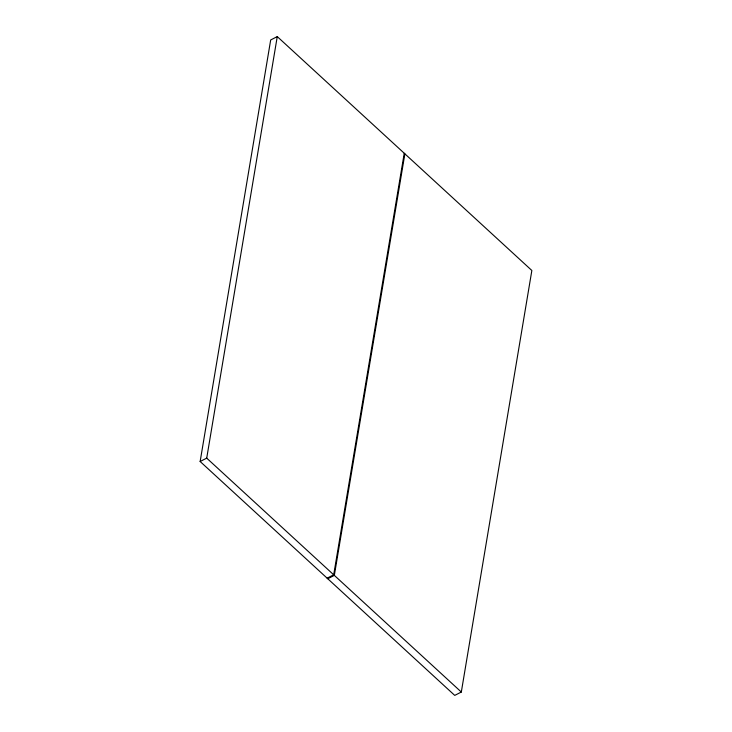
<?xml version="1.0" encoding="UTF-8"?>
<svg xmlns="http://www.w3.org/2000/svg" width="732" height="732" viewBox="0 0 732 732"><rect width="100%" height="100%" fill="white"/><g stroke="black" fill="none" stroke-linecap="round" stroke-linejoin="round"><path stroke-width="1.1" d="M200.147 461.508L270.684 39.967L277.263 36.6L531.853 270.492L461.316 692.033L454.737 695.4L200.147 461.508L206.717 458.141L277.263 36.6M404.238 153.253L333.7 574.794L327.122 578.161M404.878 153.839L334.332 575.379L327.762 578.747M206.717 458.141L461.316 692.033"/></g></svg>
